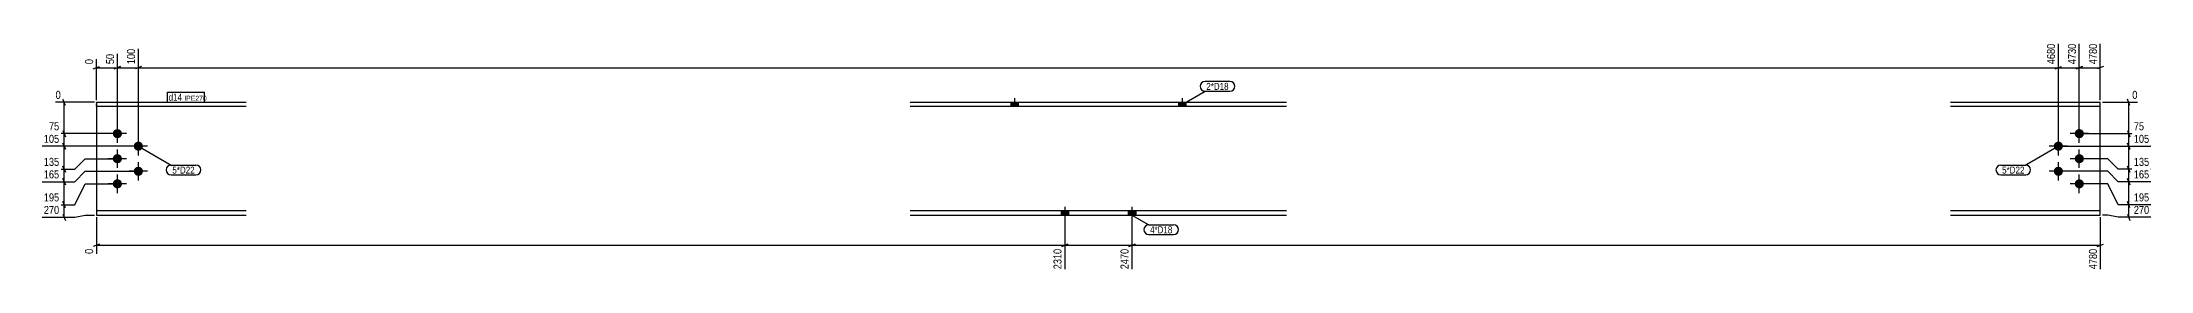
# Model space of a CAD drawing. Header units: millimetres. Extents: x 11 to 16802, y 11 to 558.
# Drawn here: x 11772 to 16802, y 11 to 558 of the extents above; entities that cross this region are included whole.
import ezdxf

# ---------------------------------------------------------------- set-up
doc = ezdxf.new("R2010")
doc.units = ezdxf.units.MM
doc.linetypes.add('DXK_LINE_DOT2', pattern=[3.9198, 1.9599, -1.9599])
for name, color, linetype in [('MÅLSÆTNING', 7, 'Continuous'), ('STÅL', 7, 'Continuous'), ('TEKST', 7, 'Continuous')]:
    doc.layers.add(name, color=color, linetype=linetype)
doc.styles.add('Arial Narrow', font='ARIALN.TTF', dxfattribs={"height": 0.2})

msp = doc.modelspace()

# ---------------------------------------------------------------- hatches: boundary and pattern name
at = {"layer": 'STÅL', "linetype": 'Continuous'}
for points in [[(14082.1, 403.9), (14100.1, 403.9), (14100.1, 414.1), (14082.1, 414.1)], [(14482.1, 403.9), (14500.1, 403.9), (14500.1, 414.1), (14482.1, 414.1)], [(11940.1, 339.1, -1), (11962.1, 339.1, -1)], [(11990.1, 309.1, -1), (12012.1, 309.1, -1)], [(16570.1, 309.1, -1), (16592.1, 309.1, -1)], [(16620.1, 339.1, -1), (16642.1, 339.1, -1)], [(11940.1, 279.1, -1), (11962.1, 279.1, -1)], [(11990.1, 249.1, -1), (12012.1, 249.1, -1)], [(16570.1, 249.1, -1), (16592.1, 249.1, -1)], [(16620.1, 279.1, -1), (16642.1, 279.1, -1)], [(11940.1, 219.1, -1), (11962.1, 219.1, -1)], [(16620.1, 219.1, -1), (16642.1, 219.1, -1)], [(14220.1, 154.3), (14202.1, 154.3), (14202.1, 144.1), (14220.1, 144.1)], [(14220.1, 154.3), (14202.1, 154.3), (14202.1, 144.1), (14220.1, 144.1)], [(14380.1, 154.3), (14362.1, 154.3), (14362.1, 144.1), (14380.1, 144.1)], [(14380.1, 154.3), (14362.1, 154.3), (14362.1, 144.1), (14380.1, 144.1)]]:
    msp.add_hatch(color=3, dxfattribs=at).paths.add_polyline_path(points)

# ---------------------------------------------------------------- linework, layer by layer
at = {"layer": 'MÅLSÆTNING', "color": 7, "linetype": 'Continuous'}
for p, q in [((16581.1, 314.1), (16581.1, 553.8)), ((16631.1, 344.1), (16631.1, 553.8)), ((16681.1, 419.1), (16681.1, 553.8)), ((11901.1, 419.1), (11901.1, 517.3)), ((11951.1, 344.1), (11951.1, 529.5)), ((12001.1, 314.1), (12001.1, 541.7)), ((12001.1, 314.1), (12001.1, 541.7)), ((11893.6, 493.6), (11908.6, 499.6)), ((11943.6, 493.6), (11958.6, 499.6)), ((11951.1, 496.6), (12001.1, 496.6)), ((12008.6, 499.6), (11993.6, 493.6)), ((12008.6, 499.6), (11993.6, 493.6)), ((16573.6, 493.6), (16588.6, 499.6)), ((16623.6, 493.6), (16638.6, 499.6)), ((16631.1, 496.6), (16681.1, 496.6)), ((16688.6, 499.6), (16673.6, 493.6)), ((11896.1, 414.1), (11803.7, 414.1)), ((11827.3, 406.6), (11821.3, 421.6)), ((11824.3, 339.1), (11824.3, 414.1)), ((16686.1, 414.1), (16769.6, 414.1)), ((16751.9, 406.6), (16745.9, 421.6)), ((16748.9, 339.1), (16748.9, 414.1)), ((11996.1, 309.1), (11772, 309.1)), ((11996.1, 309.1), (11772, 309.1)), ((11946.1, 339.1), (11784.2, 339.1)), ((11946.1, 339.1), (11784.2, 339.1)), ((11821.3, 346.6), (11827.3, 331.6)), ((11821.3, 346.6), (11827.3, 331.6)), ((11827.3, 301.6), (11821.3, 316.6)), ((11821.3, 316.6), (11827.3, 301.6)), ((11824.3, 309.1), (11824.3, 339.1)), ((11824.3, 254.1), (11824.3, 309.1)), ((16586.1, 309.1), (16801.3, 309.1)), ((16586.1, 309.1), (16801.3, 309.1)), ((16636.1, 339.1), (16789.1, 339.1)), ((16636.1, 339.1), (16789.1, 339.1)), ((16745.9, 346.6), (16751.9, 331.6)), ((16745.9, 346.6), (16751.9, 331.6)), ((16751.9, 301.6), (16745.9, 316.6)), ((16745.9, 316.6), (16751.9, 301.6)), ((16748.9, 309.1), (16748.9, 339.1)), ((16748.9, 254.1), (16748.9, 309.1)), ((11772, 254.1), (11849.3, 254.1)), ((11772, 254.1), (11849.3, 254.1)), ((11827.3, 246.6), (11821.3, 261.6)), ((11821.3, 261.6), (11827.3, 246.6)), ((11824.3, 224.1), (11824.3, 254.1)), ((11849.3, 254.1), (11874.3, 279.1)), ((11849.3, 254.1), (11874.3, 279.1)), ((11874.3, 279.1), (11946.1, 279.1)), ((11874.3, 279.1), (11946.1, 279.1)), ((16698.9, 279.1), (16636.1, 279.1)), ((16698.9, 279.1), (16636.1, 279.1)), ((16723.9, 254.1), (16698.9, 279.1)), ((16723.9, 254.1), (16698.9, 279.1)), ((16801.3, 254.1), (16723.9, 254.1)), ((16801.3, 254.1), (16723.9, 254.1)), ((16751.9, 246.6), (16745.9, 261.6)), ((16745.9, 261.6), (16751.9, 246.6)), ((11772, 224.1), (11849.3, 224.1)), ((11772, 224.1), (11849.3, 224.1)), ((11827.3, 216.6), (11821.3, 231.6)), ((11821.3, 231.6), (11827.3, 216.6)), ((11824.3, 169.1), (11824.3, 224.1)), ((11849.3, 224.1), (11874.3, 249.1)), ((11849.3, 224.1), (11874.3, 249.1)), ((11849.3, 169.1), (11874.3, 219.1)), ((11849.3, 169.1), (11874.3, 219.1)), ((11874.3, 249.1), (11996.1, 249.1)), ((11874.3, 249.1), (11996.1, 249.1)), ((11874.3, 219.1), (11946.1, 219.1)), ((11874.3, 219.1), (11946.1, 219.1)), ((16698.9, 249.1), (16586.1, 249.1)), ((16698.9, 249.1), (16586.1, 249.1)), ((16698.9, 219.1), (16636.1, 219.1)), ((16698.9, 219.1), (16636.1, 219.1)), ((16723.9, 224.1), (16698.9, 249.1)), ((16723.9, 224.1), (16698.9, 249.1)), ((16723.9, 169.1), (16698.9, 219.1)), ((16723.9, 169.1), (16698.9, 219.1)), ((11772, 169.1), (11849.3, 169.1)), ((11772, 169.1), (11849.3, 169.1)), ((11827.3, 161.6), (11821.3, 176.6)), ((11827.3, 161.6), (11821.3, 176.6)), ((11824.3, 139.1), (11824.3, 169.1)), ((16801.3, 169.1), (16723.9, 169.1)), ((16751.9, 161.6), (16745.9, 176.6)), ((16748.9, 139.1), (16748.9, 169.1)), ((11772, 139.1), (11849.3, 139.1)), ((11821.3, 146.6), (11827.3, 131.6)), ((11849.3, 139.1), (11874.3, 144.1)), ((11874.3, 144.1), (11896.1, 144.1)), ((11901.1, 139.1), (11901.1, 51.6)), ((14211.1, 111.7), (14211.1, 15)), ((14371.1, 111.7), (14371.1, 15)), ((14371.1, 111.7), (14371.1, 15)), ((16681.1, 139.1), (16681.1, 15)), ((16698.9, 144.1), (16686.1, 144.1)), ((16723.9, 139.1), (16698.9, 144.1)), ((16801.3, 139.1), (16723.9, 139.1)), ((16745.9, 146.6), (16751.9, 131.6)), ((11908.6, 75.3), (11893.6, 69.3)), ((11901.1, 72.3), (14211.1, 72.3)), ((14203.6, 69.3), (14218.6, 75.3)), ((14378.6, 75.3), (14363.6, 69.3)), ((14363.6, 69.3), (14378.6, 75.3)), ((14371.1, 72.3), (16681.1, 72.3)), ((16673.6, 69.3), (16688.6, 75.3))]:
    msp.add_line(p, q, dxfattribs=at)
at = {"layer": 'STÅL', "color": 2, "linetype": 'Continuous'}
for p, q in [((11901.1, 414.1), (11901.1, 403.9)), ((11901.1, 414.1), (12258.5, 414.1)), ((11901.1, 403.9), (11901.1, 144.1)), ((12258.5, 403.9), (11901.1, 403.9)), ((13842.1, 414.1), (14739.7, 414.1)), ((14739.7, 403.9), (13842.1, 403.9)), ((16323.8, 414.1), (16681.1, 414.1)), ((16681.1, 403.9), (16323.8, 403.9)), ((16681.1, 144.1), (16681.1, 414.1)), ((12258.5, 154.3), (11901.1, 154.3)), ((14739.7, 154.3), (13842.1, 154.3)), ((16681.1, 154.3), (16323.8, 154.3)), ((11901.1, 144.1), (12258.5, 144.1)), ((13842.1, 144.1), (14739.7, 144.1)), ((16323.8, 144.1), (16681.1, 144.1))]:
    msp.add_line(p, q, dxfattribs=at)
at = {"layer": 'STÅL', "color": 7, "linetype": 'DXK_LINE_DOT2'}
msp.add_line((11901.1, 403.9), (11901.1, 414.1), dxfattribs=at)
at = {"layer": 'STÅL', "color": 3, "linetype": 'Continuous'}
for p, q in [((14082.1, 414.1), (14082.1, 403.9)), ((14091.1, 424.1), (14091.1, 403.9)), ((14100.1, 414.1), (14100.1, 403.9)), ((14482.1, 414.1), (14482.1, 403.9)), ((14491.1, 424.1), (14491.1, 403.9)), ((14500.1, 414.1), (14500.1, 403.9)), ((11951.1, 317.1), (11951.1, 361.1)), ((16631.1, 317.1), (16631.1, 361.1)), ((11973.1, 339.1), (11929.1, 339.1)), ((12023.1, 309.1), (11979.1, 309.1)), ((12001.1, 287.1), (12001.1, 331.1)), ((16603.1, 309.1), (16559.1, 309.1)), ((16581.1, 287.1), (16581.1, 331.1)), ((16653.1, 339.1), (16609.1, 339.1)), ((11973.1, 279.1), (11929.1, 279.1)), ((11951.1, 257.1), (11951.1, 301.1)), ((12001.1, 227.1), (12001.1, 271.1)), ((16581.1, 227.1), (16581.1, 271.1)), ((16653.1, 279.1), (16609.1, 279.1)), ((16631.1, 257.1), (16631.1, 301.1)), ((11973.1, 219.1), (11929.1, 219.1)), ((11951.1, 197.1), (11951.1, 241.1)), ((12023.1, 249.1), (11979.1, 249.1)), ((16603.1, 249.1), (16559.1, 249.1)), ((16653.1, 219.1), (16609.1, 219.1)), ((16631.1, 197.1), (16631.1, 241.1)), ((14202.1, 154.3), (14202.1, 144.1)), ((14202.1, 154.3), (14202.1, 144.1)), ((14211.1, 164.3), (14211.1, 99.3)), ((14211.1, 164.3), (14211.1, 99.3)), ((14220.1, 154.3), (14220.1, 144.1)), ((14220.1, 154.3), (14220.1, 144.1)), ((14362.1, 154.3), (14362.1, 144.1)), ((14362.1, 154.3), (14362.1, 144.1)), ((14371.1, 164.3), (14371.1, 99.3)), ((14371.1, 164.3), (14371.1, 99.3)), ((14380.1, 154.3), (14380.1, 144.1)), ((14380.1, 154.3), (14380.1, 144.1))]:
    msp.add_line(p, q, dxfattribs=at)

# ---------------------------------------------------------------- wipeouts: each hides what was drawn before it
at = {"color": 0}
for points in [[(14601.8, 443.6), (14601.8, 461.1), (14548.5, 461.1), (14548.5, 443.6)], [(12135.4, 243.6), (12135.4, 261.1), (12082.1, 261.1), (12082.1, 243.6)], [(16500.2, 243.6), (16500.2, 261.1), (16446.9, 261.1), (16446.9, 243.6)], [(14467.7, 100.9), (14467.7, 118.4), (14414.4, 118.4), (14414.4, 100.9)]]:
    msp.add_wipeout(points, dxfattribs=at).dxf.layer = 'TEKST'

# ---------------------------------------------------------------- next in the draw order: wipeouts: each hides what was drawn before it
at = {"color": 0, "linetype": 'Continuous'}
for points in [[(16677.1, 557.8), (16649.1, 557.8), (16649.1, 501.1), (16677.1, 501.1)], [(11819.8, 418.1), (11819.8, 446.1), (11799.7, 446.1), (11799.7, 418.1)], [(16773.6, 418.1), (16773.6, 446.1), (16753.4, 446.1), (16753.4, 418.1)], [(11816.2, 343.1), (11816.2, 371.1), (11783.8, 371.1), (11783.8, 343.1)], [(16789.5, 343.1), (16789.5, 371.1), (16757.1, 371.1), (16757.1, 343.1)], [(11816.2, 258.1), (11816.2, 286.1), (11771.6, 286.1), (11771.6, 258.1)], [(11816.2, 173.1), (11816.2, 201.1), (11771.6, 201.1), (11771.6, 173.1)], [(16801.6, 173.1), (16801.6, 201.1), (16757.1, 201.1), (16757.1, 173.1)], [(11897.1, 67.7), (11869.1, 67.7), (11869.1, 47.6), (11897.1, 47.6)], [(14207.1, 67.7), (14179.1, 67.7), (14179.1, 11), (14207.1, 11)], [(16677.1, 67.7), (16649.1, 67.7), (16649.1, 11), (16677.1, 11)]]:
    msp.add_wipeout(points, dxfattribs=at).dxf.layer = 'MÅLSÆTNING'
at = {"color": 0}
for points in [[(14601.8, 443.6), (14601.8, 461.1), (14548.5, 461.1), (14548.5, 443.6)], [(12105.3, 417.6), (12105.3, 435.1), (12073.3, 435.1), (12073.3, 417.6)], [(12135.4, 243.6), (12135.4, 261.1), (12082.1, 261.1), (12082.1, 243.6)], [(16500.2, 243.6), (16500.2, 261.1), (16446.9, 261.1), (16446.9, 243.6)], [(14467.7, 100.9), (14467.7, 118.4), (14414.4, 118.4), (14414.4, 100.9)]]:
    msp.add_wipeout(points, dxfattribs=at).dxf.layer = 'TEKST'

# ---------------------------------------------------------------- next in the draw order: linework, layer by layer
at = {"layer": 'MÅLSÆTNING', "color": 7, "linetype": 'Continuous'}
for p, q in [((16631.1, 344.1), (16631.1, 553.8)), ((16581.1, 496.6), (16631.1, 496.6)), ((16638.6, 499.6), (16623.6, 493.6)), ((16748.9, 224.1), (16748.9, 254.1)), ((16801.3, 224.1), (16723.9, 224.1)), ((16801.3, 224.1), (16723.9, 224.1)), ((16751.9, 216.6), (16745.9, 231.6)), ((16745.9, 231.6), (16751.9, 216.6)), ((14211.1, 111.7), (14211.1, 15)), ((14218.6, 75.3), (14203.6, 69.3)), ((14211.1, 72.3), (14371.1, 72.3))]:
    msp.add_line(p, q, dxfattribs=at)
at = {"layer": 'TEKST', "color": 7, "linetype": 'Continuous'}
for p, q in [((14545.5, 464.1), (14604.8, 464.1)), ((14491.1, 409), (14545.5, 440.6)), ((14545.5, 440.6), (14604.8, 440.6)), ((12001.1, 309.1), (12079.1, 264.1)), ((16581.1, 309.1), (16503.2, 264.1)), ((12079.1, 264.1), (12138.4, 264.1)), ((16443.9, 264.1), (16503.2, 264.1)), ((12079.1, 240.6), (12138.4, 240.6)), ((16443.9, 240.6), (16503.2, 240.6)), ((14371.1, 144.2), (14411.4, 121.4)), ((14411.4, 121.4), (14470.7, 121.4)), ((14411.4, 97.9), (14470.7, 97.9))]:
    msp.add_line(p, q, dxfattribs=at)
for centre, start, end in [((14545.5, 452.3), 90, 270), ((14604.8, 452.3), 270, 90), ((12079.1, 252.4), 90, 270), ((12138.4, 252.4), 270, 90), ((16443.9, 252.4), 90, 270), ((16503.2, 252.4), 270, 90), ((14411.4, 109.7), 90, 270), ((14470.7, 109.7), 270, 90)]:
    msp.add_arc(centre, 11.7, start, end, dxfattribs=at)

# ---------------------------------------------------------------- next in the draw order: texts
at = {"layer": 'MÅLSÆTNING', "color": 3, "linetype": 'Continuous', "style": 'Arial Narrow'}
for s, height, p in [('4780', 19.09, (16673.1, 505.1)), ('0', 19.1, (11893.1, 51.6)), ('2310', 19.09, (14203.1, 15)), ('4780', 19.09, (16673.1, 15))]:
    msp.add_text(s, height=height, rotation=90.0002, dxfattribs=at).set_placement(p)
for s, height, p in [('0', 19.1, (11803.7, 422.1)), ('0', 19.1, (16757.4, 422.1)), ('75', 19.09, (11787.8, 347.1)), ('75', 19.09, (16761.1, 347.1)), ('135', 19.09, (11775.6, 262.1))]:
    msp.add_text(s, height=height, dxfattribs=at).set_placement(p)
at = {"layer": 'TEKST', "color": 3, "style": 'Arial Narrow'}
for s, p in [('2*D18', (14548.5, 443.6)), ('5*D22', (12082.1, 243.6)), ('5*D22', (16446.9, 243.6)), ('4*D18', (14414.4, 100.9))]:
    msp.add_text(s, height=16.7, dxfattribs=at).set_placement(p)

# ---------------------------------------------------------------- next in the draw order: wipeouts: each hides what was drawn before it
at = {"color": 0, "linetype": 'Continuous'}
for points in [[(11816.2, 143.1), (11816.2, 171.1), (11771.6, 171.1), (11771.6, 143.1)], [(16801.6, 143.1), (16801.6, 171.1), (16757.1, 171.1), (16757.1, 143.1)]]:
    msp.add_wipeout(points, dxfattribs=at).dxf.layer = 'MÅLSÆTNING'
at = {"color": 0}
msp.add_wipeout([(12105.3, 417.6), (12105.3, 435.1), (12073.3, 435.1), (12073.3, 417.6)], dxfattribs=at).dxf.layer = 'TEKST'

# ---------------------------------------------------------------- next in the draw order: linework, layer by layer
at = {"layer": 'MÅLSÆTNING', "color": 7, "linetype": 'Continuous'}
for p, q in [((16748.9, 169.1), (16748.9, 224.1)), ((16801.3, 169.1), (16723.9, 169.1)), ((16751.9, 161.6), (16745.9, 176.6))]:
    msp.add_line(p, q, dxfattribs=at)
at = {"layer": 'TEKST', "color": 7, "linetype": 'Continuous'}
msp.add_line((12070.3, 414.6), (12070.3, 438.1), dxfattribs=at)

# ---------------------------------------------------------------- next in the draw order: texts
at = {"layer": 'MÅLSÆTNING', "color": 3, "linetype": 'Continuous', "style": 'Arial Narrow'}
for s, p in [('270', (11775.6, 147.1)), ('195', (11775.6, 177.1)), ('270', (16761.1, 147.1)), ('195', (16761.1, 177.1))]:
    msp.add_text(s, height=19.09, dxfattribs=at).set_placement(p)

# ---------------------------------------------------------------- next in the draw order: wipeouts: each hides what was drawn before it
at = {"color": 0, "linetype": 'Continuous'}
for points in [[(16627.1, 557.8), (16599.1, 557.8), (16599.1, 501.1), (16627.1, 501.1)], [(11816.2, 313.1), (11816.2, 341.1), (11771.6, 341.1), (11771.6, 313.1)], [(16801.6, 313.1), (16801.6, 341.1), (16757.1, 341.1), (16757.1, 313.1)], [(11816.2, 228.1), (11816.2, 256.1), (11771.6, 256.1), (11771.6, 228.1)], [(16801.6, 258.1), (16801.6, 286.1), (16757.1, 286.1), (16757.1, 258.1)], [(14367.1, 67.7), (14339.1, 67.7), (14339.1, 11), (14367.1, 11)]]:
    msp.add_wipeout(points, dxfattribs=at).dxf.layer = 'MÅLSÆTNING'
at = {"color": 0}
msp.add_wipeout([(12155.5, 417.6), (12155.5, 430.1), (12110.6, 430.1), (12110.6, 417.6)], dxfattribs=at).dxf.layer = 'TEKST'

# ---------------------------------------------------------------- next in the draw order: linework, layer by layer
at = {"layer": 'MÅLSÆTNING', "color": 7, "linetype": 'Continuous'}
for p, q in [((16581.1, 314.1), (16581.1, 553.8)), ((12001.1, 496.6), (16581.1, 496.6)), ((16573.6, 493.6), (16588.6, 499.6))]:
    msp.add_line(p, q, dxfattribs=at)

# ---------------------------------------------------------------- next in the draw order: texts
at = {"layer": 'MÅLSÆTNING', "color": 3, "linetype": 'Continuous', "style": 'Arial Narrow'}
for s, p in [('4730', (16623.1, 505.1)), ('2470', (14363.1, 15))]:
    msp.add_text(s, height=19.09, rotation=90.0002, dxfattribs=at).set_placement(p)
for s, p in [('105', (11775.6, 317.1)), ('105', (16761.1, 317.1)), ('135', (16761.1, 262.1)), ('165', (11775.6, 232.1))]:
    msp.add_text(s, height=19.09, dxfattribs=at).set_placement(p)

# ---------------------------------------------------------------- next in the draw order: wipeouts: each hides what was drawn before it
at = {"color": 0}
msp.add_wipeout([(12155.5, 417.6), (12155.5, 430.1), (12110.6, 430.1), (12110.6, 417.6)], dxfattribs=at).dxf.layer = 'TEKST'

# ---------------------------------------------------------------- next in the draw order: linework, layer by layer
at = {"layer": 'TEKST', "color": 7, "linetype": 'Continuous'}
for p, q in [((12070.3, 438.1), (12158.5, 438.1)), ((12070.3, 414.6), (12158.5, 414.6)), ((12158.5, 414.6), (12158.5, 438.1))]:
    msp.add_line(p, q, dxfattribs=at)

# ---------------------------------------------------------------- next in the draw order: texts
at = {"layer": 'TEKST', "color": 3, "style": 'Arial Narrow'}
for s, height, p in [('d14', 16.7, (12073.3, 417.6)), ('IPE270', 11.93, (12110.6, 417.6))]:
    msp.add_text(s, height=height, dxfattribs=at).set_placement(p)

# ---------------------------------------------------------------- next in the draw order: wipeouts: each hides what was drawn before it
at = {"color": 0, "linetype": 'Continuous'}
for points in [[(16577.1, 557.8), (16549.1, 557.8), (16549.1, 501.1), (16577.1, 501.1)], [(11997.1, 545.7), (11969.1, 545.7), (11969.1, 501.1), (11997.1, 501.1)], [(16801.6, 228.1), (16801.6, 256.1), (16757.1, 256.1), (16757.1, 228.1)]]:
    msp.add_wipeout(points, dxfattribs=at).dxf.layer = 'MÅLSÆTNING'

# ---------------------------------------------------------------- next in the draw order: linework, layer by layer
at = {"layer": 'MÅLSÆTNING', "color": 7, "linetype": 'Continuous'}
for p, q in [((11951.1, 344.1), (11951.1, 529.5)), ((11901.1, 496.6), (11951.1, 496.6)), ((11958.6, 499.6), (11943.6, 493.6))]:
    msp.add_line(p, q, dxfattribs=at)

# ---------------------------------------------------------------- next in the draw order: texts
at = {"layer": 'MÅLSÆTNING', "color": 3, "linetype": 'Continuous', "style": 'Arial Narrow'}
for s, p in [('100', (11993.1, 505.1)), ('4680', (16573.1, 505.1))]:
    msp.add_text(s, height=19.09, rotation=90.0002, dxfattribs=at).set_placement(p)
msp.add_text('165', height=19.09, dxfattribs=at).set_placement((16761.1, 232.1))

# ---------------------------------------------------------------- next in the draw order: wipeouts: each hides what was drawn before it
at = {"color": 0, "linetype": 'Continuous'}
msp.add_wipeout([(11947.1, 533.5), (11919.1, 533.5), (11919.1, 501.1), (11947.1, 501.1)], dxfattribs=at).dxf.layer = 'MÅLSÆTNING'

# ---------------------------------------------------------------- next in the draw order: texts
at = {"layer": 'MÅLSÆTNING', "color": 3, "linetype": 'Continuous', "style": 'Arial Narrow'}
msp.add_text('50', height=19.09, rotation=90.0002, dxfattribs=at).set_placement((11943.1, 505.1))

# ---------------------------------------------------------------- next in the draw order: wipeouts: each hides what was drawn before it
at = {"color": 0, "linetype": 'Continuous'}
msp.add_wipeout([(11897.1, 521.3), (11869.1, 521.3), (11869.1, 501.1), (11897.1, 501.1)], dxfattribs=at).dxf.layer = 'MÅLSÆTNING'

# ---------------------------------------------------------------- next in the draw order: texts
at = {"layer": 'MÅLSÆTNING', "color": 3, "linetype": 'Continuous', "style": 'Arial Narrow'}
msp.add_text('0', height=19.1, rotation=90.0002, dxfattribs=at).set_placement((11893.1, 505.1))

doc.saveas('drawing.dxf')
